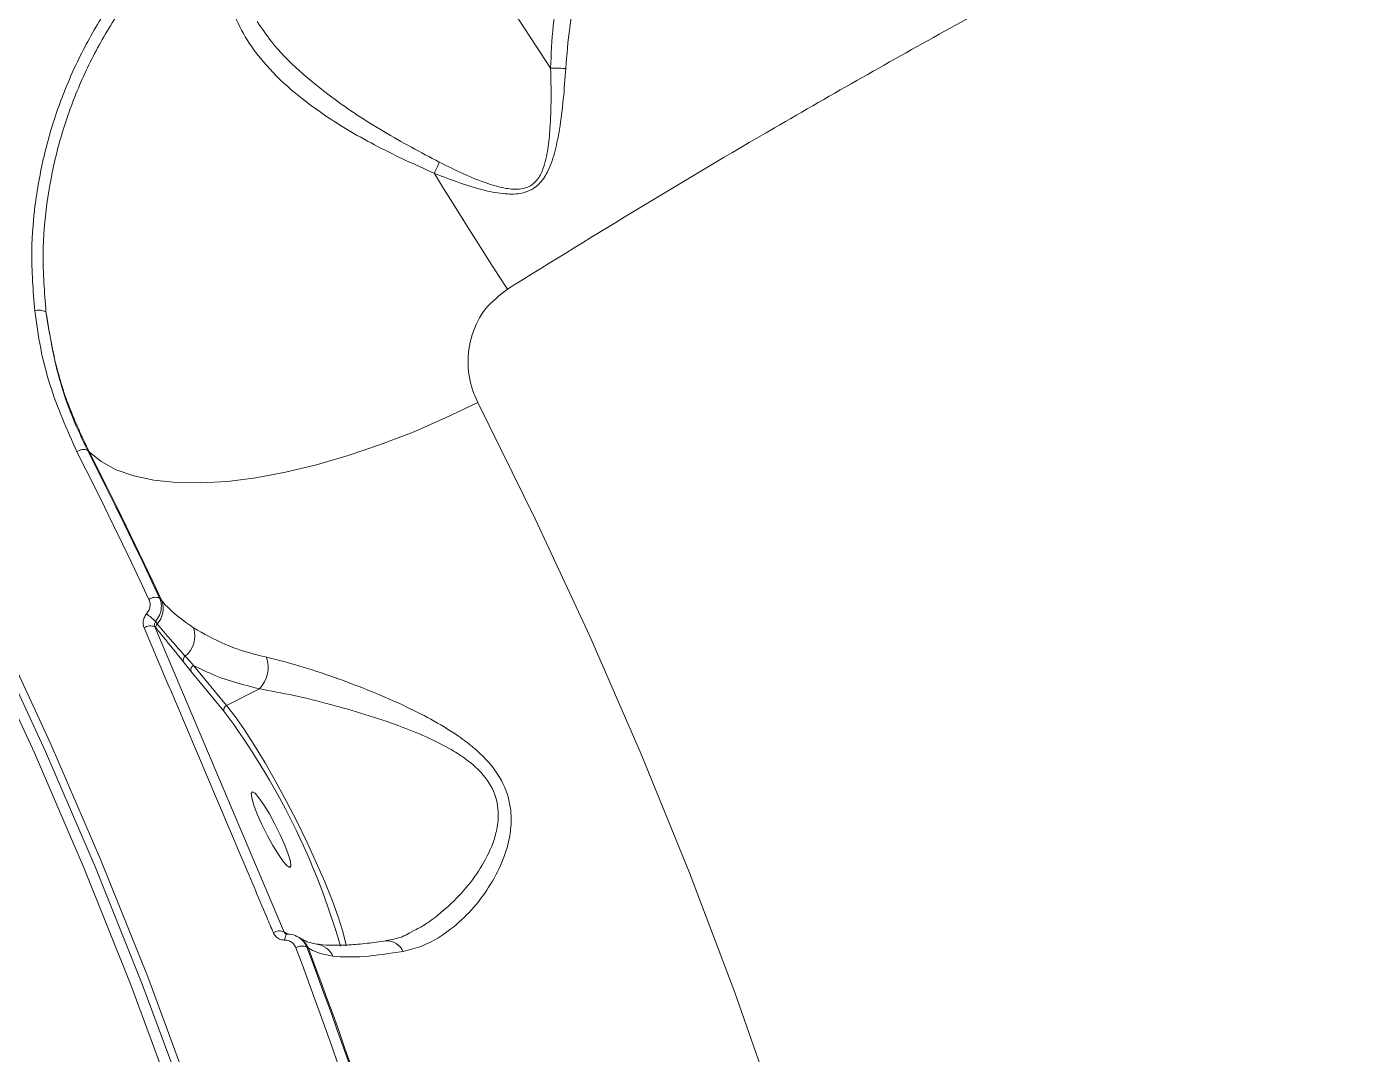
# Model space of a CAD drawing. Header units: millimetres. Extents: x -7151 to 6134, y -5040 to 5562.
# Drawn here: x -214.9 to -74.1, y 2109.2 to 2218.7 of the extents above; entities that cross this region are included whole.
import ezdxf

# ---------------------------------------------------------------- set-up
doc = ezdxf.new("R2010")
doc.units = ezdxf.units.MM
doc.layers.add('DIKOM_ОБЪЕКТ', color=7, linetype='Continuous')

msp = doc.modelspace()

# ---------------------------------------------------------------- linework, layer by layer
at = {"layer": 'DIKOM_ОБЪЕКТ', "color": 7, "linetype": 'Continuous', "lineweight": 15}
for p, q in [((-159.062, 2214.305), (-171.911, 2234.085)), ((-208.224, 2173.444), (-208.405, 2173.615)), ((-200.711, 2157.856), (-200.477, 2157.575)), ((-201.21, 2154.799), (-187.43, 2122.289)), ((-201.082, 2154.644), (-201.21, 2154.799)), ((-197.376, 2150.075), (-198.196, 2151.088)), ((-193.855, 2145.799), (-197.376, 2150.075)), ((-197.091, 2150.692), (-193.57, 2146.417)), ((-190.075, 2148.187), (-193.57, 2146.417)), ((-187.43, 2122.289), (-187.401, 2122.27)), ((-187.401, 2122.27), (-187.054, 2122.057)), ((-187.117, 2122.069), (-187.075, 2122.058)), ((-185.78, 2121.651), (-185.897, 2121.724)), ((-184.861, 2120.575), (-185.021, 2120.674))]:
    msp.add_line(p, q, dxfattribs=at)
at = {"layer": 'DIKOM_ОБЪЕКТ', "color": 7, "linetype": 'Continuous', "lineweight": 15, "flags": 128}
for points in [[(-172.153, 1951.657), (-172.365, 1964.383), (-172.951, 1977.133), (-173.91, 1989.901), (-175.241, 2002.677), (-176.944, 2015.453), (-179.018, 2028.22), (-181.461, 2040.97), (-184.272, 2053.696), (-187.449, 2066.388), (-190.989, 2079.038), (-194.891, 2091.638), (-199.151, 2104.18), (-203.768, 2116.655), (-208.738, 2129.055), (-214.057, 2141.373), (-219.723, 2153.599), (-225.731, 2165.727), (-232.078, 2177.748), (-238.76, 2189.653), (-245.771, 2201.437), (-253.108, 2213.09)], [(-170.869, 1951.349), (-171.082, 1964.105), (-171.669, 1976.886), (-172.63, 1989.684), (-173.964, 2002.49), (-175.672, 2015.297), (-177.75, 2028.094), (-180.199, 2040.875), (-183.017, 2053.631), (-186.201, 2066.353), (-189.749, 2079.033), (-193.661, 2091.663), (-197.931, 2104.235), (-202.559, 2116.74), (-207.541, 2129.17), (-212.873, 2141.516), (-218.552, 2153.772), (-224.575, 2165.929), (-230.937, 2177.978), (-237.634, 2189.912), (-244.663, 2201.723), (-252.017, 2213.404)], [(-251.469, 2214.232), (-244.109, 2202.543), (-237.077, 2190.724), (-230.375, 2178.783), (-224.009, 2166.726), (-217.982, 2154.562), (-212.299, 2142.298), (-206.964, 2129.943), (-201.979, 2117.506), (-197.349, 2104.993), (-193.075, 2092.413), (-189.162, 2079.775), (-185.611, 2067.087), (-182.424, 2054.357), (-179.605, 2041.593), (-177.155, 2028.804), (-175.075, 2015.998), (-173.366, 2003.184), (-172.031, 1990.369), (-171.069, 1977.563), (-170.482, 1964.774), (-170.269, 1952.01)], [(-171.439, 2203.096), (-170.454, 2201.5), (-169.467, 2199.914), (-168.481, 2198.339), (-167.498, 2196.78), (-166.519, 2195.241), (-165.548, 2193.725), (-164.586, 2192.234), (-163.636, 2190.774)], [(-166.8, 2178.693), (-170.239, 2177.042), (-173.71, 2175.54), (-177.182, 2174.199), (-180.624, 2173.032), (-184.003, 2172.05), (-187.29, 2171.262), (-190.453, 2170.674), (-193.465, 2170.292), (-196.297, 2170.121), (-198.925, 2170.16), (-201.323, 2170.41), (-203.47, 2170.868), (-205.347, 2171.531), (-206.936, 2172.393), (-208.224, 2173.444)], [(-166.8, 2178.693), (-160.678, 2166.297), (-154.878, 2153.81), (-149.4, 2141.236), (-144.25, 2128.584), (-139.429, 2115.86), (-134.94, 2103.071), (-130.786, 2090.225), (-126.968, 2077.328), (-123.49, 2064.387), (-120.352, 2051.409), (-117.557, 2038.402), (-115.106, 2025.373), (-113.001, 2012.329), (-111.242, 1999.277)], [(-208.405, 2173.615), (-207.413, 2171.654), (-206.43, 2169.691), (-205.455, 2167.725), (-204.489, 2165.756), (-203.531, 2163.785), (-202.582, 2161.811), (-201.643, 2159.834), (-200.711, 2157.856)], [(-201.85, 2157.714), (-202.779, 2159.689), (-203.717, 2161.66), (-204.664, 2163.63), (-205.619, 2165.597), (-206.583, 2167.561), (-207.556, 2169.523), (-208.537, 2171.482), (-209.527, 2173.439)], [(-200.477, 2157.575), (-201.414, 2159.568), (-202.36, 2161.558), (-203.316, 2163.546), (-204.279, 2165.531), (-205.252, 2167.513), (-206.234, 2169.493), (-207.224, 2171.47), (-208.224, 2173.444)], [(-193.57, 2146.417), (-192.664, 2145.243), (-191.664, 2143.81), (-190.593, 2142.15), (-189.473, 2140.299), (-188.329, 2138.297), (-187.187, 2136.188), (-186.072, 2134.018), (-185.007, 2131.836), (-184.016, 2129.688), (-183.122, 2127.622), (-182.342, 2125.683), (-181.695, 2123.913), (-181.195, 2122.352), (-180.852, 2121.033), (-180.806, 2120.816)], [(-190.3, 2134.849), (-190.669, 2135.816), (-190.889, 2136.571), (-190.942, 2137.052), (-190.825, 2137.221), (-190.546, 2137.065), (-190.129, 2136.594), (-189.606, 2135.849), (-189.021, 2134.889), (-188.421, 2133.791), (-187.854, 2132.646), (-187.367, 2131.545), (-186.998, 2130.578), (-186.778, 2129.823), (-186.725, 2129.341), (-186.842, 2129.172), (-187.121, 2129.329), (-187.538, 2129.799), (-188.061, 2130.544), (-188.646, 2131.505), (-189.246, 2132.602), (-189.813, 2133.748), (-190.3, 2134.849)], [(-187.402, 2121.428), (-187.38, 2121.58), (-187.35, 2121.717), (-187.314, 2121.836), (-187.272, 2121.933), (-187.225, 2122.006), (-187.176, 2122.051), (-187.126, 2122.069), (-187.117, 2122.069)]]:
    msp.add_lwpolyline(points, dxfattribs=at)
at = {"layer": 'DIKOM_ОБЪЕКТ', "color": 7, "linetype": 'Continuous', "lineweight": 15}
for centre, radius, start, end in [((-309.558, 2264.788), 151.27, 335.93167, 336.42603), ((-213.564, 2186.937), 1.589, 62.16062, 106.85906), ((-208.807, 2172.515), 1.171, 69.94485, 127.93535), ((-201.153, 2156.761), 1.181, 68.01709, 126.16207), ((-202.683, 2156.747), 2.356, 316.39183, 20.58169), ((-207.363, 2149.327), 8.641, 44.0937, 52.46475), ((-201.681, 2153.678), 1.215, 67.22449, 124.25995), ((-200.634, 2154.795), 0.473, 136.36205, 198.66507), ((-199.779, 2153.822), 2.818, 309.75519, 17.78748), ((-197.716, 2151.229), 0.5, 121.45716, 196.31625), ((-192.567, 2150.529), 3.419, 316.78707, 17.62469), ((-196.882, 2150.221), 0.515, 113.98191, 196.51833), ((-193.362, 2145.946), 0.515, 113.9047, 196.59553), ((-256.224, 2099.262), 77.818, 16.05035, 36.7285), ((-187.933, 2121.223), 1.179, 64.70521, 124.16211), ((-187.009, 2122.438), 0.427, 203.22077, 238.85576), ((-187.01, 2119.672), 2.331, 22.79085, 58.15433), ((-185.556, 2119.59), 1.208, 63.75629, 121.96504), ((-650.605, 1945.325), 496.39, 13.73257, 20.67885), ((-650.488, 1944.987), 497.519, 13.73264, 20.67869), ((-650.513, 1944.672), 497.769, 13.71685, 20.69438), ((-184.271, 2118.789), 2.227, 24.60585, 81.72363), ((-176.513, 2119.414), 1.932, 24.65435, 93.08385)]:
    msp.add_arc(centre, radius, start, end, dxfattribs=at)
for points, knots in [([(-420.09, 2123.919), (-416.457, 2127.77), (-409.186, 2135.477), (-397.547, 2147.102), (-385.412, 2158.737), (-372.584, 2170.515), (-359.073, 2182.41), (-344.887, 2194.391), (-330.25, 2206.265), (-314.7, 2218.388), (-298.204, 2230.718), (-280.756, 2243.203), (-262.933, 2255.422), (-244.818, 2267.315), (-226.495, 2278.826), (-208.039, 2289.901), (-189.48, 2300.515), (-170.85, 2310.66), (-152.187, 2320.319), (-133.579, 2329.447), (-115.112, 2338), (-96.86, 2345.94), (-78.858, 2353.24), (-61.13, 2359.903), (-43.714, 2365.92), (-26.691, 2371.263), (-10.141, 2375.905), (6.178, 2379.897), (22.186, 2383.175), (37.812, 2385.696), (52.735, 2387.399), (66.866, 2388.243), (80.247, 2388.31), (88.416, 2387.642), (92.498, 2387.309)], [0, 0, 0, 0, 0.0277664, 0.0555663, 0.0833658, 0.1111323, 0.1400374, 0.1689801, 0.1979226, 0.2268277, 0.2586373, 0.2905482, 0.3225098, 0.3544716, 0.3863819, 0.4181914, 0.4498953, 0.4816999, 0.5135555, 0.5454108, 0.5772152, 0.6089191, 0.6405474, 0.672276, 0.7040551, 0.7358343, 0.7675626, 0.7991908, 0.8325939, 0.8660265, 0.8994295, 0.932943, 0.9664864, 1, 1, 1, 1]), ([(-446.954, 2036.825), (-444.845, 2039.588), (-439.161, 2047.031), (-429.129, 2059.322), (-416.675, 2073.692), (-403.229, 2088.307), (-388.812, 2103.124), (-373.449, 2118.095), (-357.479, 2132.891), (-340.97, 2147.465), (-324.001, 2161.776), (-306.297, 2176.057), (-287.888, 2190.256), (-268.823, 2204.322), (-249.52, 2217.944), (-230.053, 2231.085), (-210.494, 2243.722), (-190.525, 2256.059), (-170.2, 2268.041), (-149.581, 2279.615), (-129.123, 2290.527), (-108.892, 2300.755), (-88.948, 2310.293), (-68.966, 2319.295), (-49.016, 2327.708), (-29.169, 2335.485), (-9.861, 2342.458), (8.852, 2348.619), (26.933, 2353.982), (44.675, 2358.635), (62.001, 2362.53), (78.84, 2365.635), (94.142, 2367.785), (107.983, 2369.115), (120.46, 2369.76), (132.376, 2369.795), (143.688, 2369.21), (154.278, 2368.014), (164.096, 2366.217), (172.244, 2364.126), (176.952, 2362.477), (178.869, 2361.805)], [0, 0, 0, 0, 0.01565226, 0.04216821, 0.06870456, 0.09522035, 0.1225065, 0.14981457, 0.17710085, 0.20361671, 0.23015307, 0.25666881, 0.28395493, 0.31126326, 0.33854925, 0.36506512, 0.39160119, 0.41811705, 0.44540335, 0.47271155, 0.49999758, 0.52651341, 0.55304974, 0.57956567, 0.60685169, 0.6341598, 0.66144598, 0.68796179, 0.71449806, 0.74101385, 0.76829978, 0.79560821, 0.82289417, 0.84597237, 0.86907736, 0.89218249, 0.91550648, 0.9388305, 0.96156391, 0.98434868, 1, 1, 1, 1]), ([(198.964, 2350.064), (198.062, 2350.768), (194.749, 2353.356), (187.895, 2356.997), (178.535, 2360.938), (168.193, 2363.984), (157.03, 2366.223), (144.842, 2367.674), (131.632, 2368.305), (117.423, 2368.089), (102.701, 2367.046), (87.568, 2365.233), (72.125, 2362.721), (55.939, 2359.449), (39.035, 2355.397), (21.45, 2350.561), (3.324, 2344.97), (-15.297, 2338.628), (-34.356, 2331.552), (-53.921, 2323.71), (-73.944, 2315.095), (-94.366, 2305.72), (-114.736, 2295.791), (-134.985, 2285.356), (-155.05, 2274.471), (-175.257, 2262.959), (-195.543, 2250.835), (-215.828, 2238.12), (-234.501, 2225.903), (-246.266, 2217.81), (-251.469, 2214.232)], [0, 0, 0, 0, 0.0140766, 0.0516775, 0.089248, 0.1257579, 0.1622958, 0.1988057, 0.2363761, 0.2739772, 0.3115476, 0.3467429, 0.3819632, 0.4171586, 0.4533005, 0.4894697, 0.5256114, 0.5621214, 0.5986595, 0.6351697, 0.67274, 0.7103412, 0.7479116, 0.7844216, 0.8209595, 0.8574694, 0.8950401, 0.9326413, 0.9702116, 1, 1, 1, 1]), ([(210.184, 2268.039), (209.642, 2269.041), (207.839, 2272.368), (203.729, 2277.25), (197.922, 2282.693), (191.169, 2287.367), (183.434, 2291.396), (174.683, 2294.726), (164.927, 2297.331), (154.378, 2299.152), (143.09, 2300.201), (131.133, 2300.507), (118.315, 2300.074), (104.645, 2298.871), (90.151, 2296.883), (75.144, 2294.153), (59.687, 2290.706), (43.851, 2286.581), (27.387, 2281.714), (10.327, 2276.09), (-7.282, 2269.709), (-25.069, 2262.705), (-42.968, 2255.116), (-60.915, 2246.988), (-79.185, 2238.197), (-97.727, 2228.743), (-116.482, 2218.647), (-133.738, 2208.855), (-149.468, 2199.552), (-158.91, 2193.701), (-163.636, 2190.774)], [0, 0, 0, 0, 0.0161442, 0.0536236, 0.0900464, 0.1264971, 0.1629199, 0.2003996, 0.2379097, 0.2753895, 0.3118388, 0.348316, 0.3847652, 0.4222706, 0.4598059, 0.497311, 0.5338203, 0.5703573, 0.6068668, 0.6444315, 0.6820268, 0.7195915, 0.7561916, 0.7928201, 0.8294208, 0.8670767, 0.9047633, 0.9424195, 0.9711828, 1, 1, 1, 1]), ([(-128.942, 2270.106), (-130.376, 2268.617), (-133.244, 2265.639), (-137.277, 2260.787), (-141.099, 2255.667), (-145.137, 2249.542), (-148.534, 2243.519), (-151.311, 2237.682), (-153.268, 2232.919), (-154.96, 2227.989), (-156.219, 2223.2), (-157.093, 2218.618), (-157.321, 2215.727), (-157.436, 2214.275)], [0, 0, 0, 0, 0.10076088, 0.20152481, 0.30379138, 0.40605462, 0.54902247, 0.62794164, 0.70684856, 0.78729316, 0.86770779, 0.93355707, 1, 1, 1, 1]), ([(-159.062, 2214.305), (-158.99, 2215.805), (-158.846, 2218.807), (-158.007, 2224.134), (-156.536, 2230.219), (-154.235, 2236.924), (-151.138, 2244.111), (-146.885, 2252.124), (-141.306, 2260.766), (-136.776, 2266.174), (-134.511, 2268.879)], [0, 0, 0, 0, 0.0717661, 0.1435706, 0.2576782, 0.3721863, 0.4865191, 0.6397319, 0.8198589, 1, 1, 1, 1]), ([(-214.025, 2188.458), (-214.188, 2190.57), (-214.488, 2194.465), (-213.996, 2200.23), (-212.968, 2205.614), (-211.331, 2210.886), (-209.1, 2215.965), (-206.318, 2220.791), (-203.016, 2225.314), (-199.205, 2229.448), (-194.982, 2233.198), (-191.845, 2235.293), (-190.279, 2236.339)], [0, 0, 0, 0, 0.1166833, 0.2150844, 0.3137997, 0.4122019, 0.5100618, 0.608228, 0.7060846, 0.803956, 0.9021327, 1, 1, 1, 1]), ([(-189.635, 2235.248), (-191.167, 2234.224), (-194.235, 2232.174), (-198.365, 2228.503), (-202.091, 2224.456), (-205.318, 2220.026), (-208.035, 2215.299), (-210.213, 2210.323), (-211.809, 2205.157), (-212.808, 2199.88), (-213.282, 2194.23), (-212.984, 2190.413), (-212.822, 2188.342)], [0, 0, 0, 0, 0.0977723, 0.1958568, 0.2936333, 0.391457, 0.4895937, 0.5874259, 0.6858946, 0.7846821, 0.8831557, 1, 1, 1, 1]), ([(-171.439, 2203.096), (-173.461, 2204.012), (-176.527, 2205.4), (-180.395, 2207.546), (-183.541, 2209.519), (-186.766, 2211.949), (-189.597, 2214.745), (-191.691, 2217.637), (-192.976, 2220.359), (-193.609, 2223.084), (-193.713, 2226.004), (-193.083, 2228.056), (-192.726, 2229.218)], [0, 0, 0, 0, 0.1589006, 0.2409098, 0.3228917, 0.4352734, 0.55056, 0.6428576, 0.7376543, 0.8155025, 0.8955084, 1, 1, 1, 1]), ([(-190.309, 2219.264), (-189.825, 2218.545), (-188.579, 2216.693), (-185.879, 2213.989), (-181.906, 2210.75), (-176.878, 2207.464), (-172.902, 2205.349), (-170.912, 2204.29)], [0, 0, 0, 0, 0.1150994, 0.2966395, 0.4783764, 0.7390072, 1, 1, 1, 1]), ([(-157.436, 2214.275), (-157.592, 2212.093), (-157.804, 2209.143), (-158.531, 2205.522), (-159.153, 2203.57), (-160.028, 2202.138), (-161.026, 2201.328), (-162.311, 2200.881), (-164.027, 2200.862), (-167.198, 2201.453), (-169.659, 2202.407), (-171.439, 2203.096)], [0, 0, 0, 0, 0.2657912, 0.3593853, 0.4543064, 0.5177512, 0.5632846, 0.6085773, 0.6803165, 0.7688681, 1, 1, 1, 1]), ([(-170.912, 2204.29), (-169.239, 2203.464), (-166.942, 2202.33), (-163.976, 2201.471), (-162.401, 2201.332), (-161.232, 2201.675), (-160.369, 2202.427), (-159.703, 2203.804), (-159.311, 2205.688), (-158.965, 2209.249), (-158.984, 2212.149), (-159.053, 2214.295), (-159.053, 2214.298)], [0, 0, 0, 0, 0.2369976, 0.325293, 0.3938463, 0.4351688, 0.4764928, 0.5364961, 0.6300013, 0.7257618, 0.9996853, 1, 1, 1, 1]), ([(-159.053, 2214.298), (-159.054, 2214.298), (-159.056, 2214.298), (-159.059, 2214.301), (-159.061, 2214.304), (-159.062, 2214.305)], [0, 0, 0, 0, 0.2335419, 0.5580755, 1, 1, 1, 1]), ([(-157.436, 2214.275), (-157.48, 2214.276), (-157.758, 2214.283), (-158.333, 2214.295), (-158.799, 2214.297), (-159.053, 2214.298)], [0, 0, 0, 0, 0.0794279, 0.4972495, 1, 1, 1, 1]), ([(-163.636, 2190.774), (-164.465, 2190.124), (-166.151, 2188.804), (-167.586, 2185.896), (-168.016, 2182.741), (-167.543, 2180.287), (-166.949, 2179.014), (-166.8, 2178.693)], [0, 0, 0, 0, 0.2187064, 0.4447916, 0.679409, 0.9191921, 1, 1, 1, 1]), ([(-209.527, 2173.439), (-210.575, 2175.784), (-212.161, 2179.338), (-213.451, 2184.458), (-213.834, 2187.124), (-214.025, 2188.458)], [0, 0, 0, 0, 0.4927653, 0.7463814, 1, 1, 1, 1]), ([(-208.224, 2173.444), (-208.974, 2175.037), (-210.45, 2178.17), (-211.989, 2183.179), (-212.543, 2186.614), (-212.822, 2188.342)], [0, 0, 0, 0, 0.3395454, 0.6677571, 1, 1, 1, 1]), ([(-212.822, 2188.342), (-212.4, 2185.81), (-211.762, 2181.976), (-210.065, 2177.119), (-208.959, 2174.783), (-208.405, 2173.615)], [0, 0, 0, 0, 0.4928143, 0.746401, 1, 1, 1, 1]), ([(-202.099, 2156.179), (-202.002, 2156.316), (-201.809, 2156.59), (-201.705, 2157.074), (-201.743, 2157.456), (-201.826, 2157.656), (-201.85, 2157.714)], [0, 0, 0, 0, 0.29274244, 0.58510566, 0.87893343, 1, 1, 1, 1]), ([(-200.711, 2157.856), (-200.673, 2157.761), (-200.542, 2157.436), (-200.491, 2156.812), (-200.672, 2156.019), (-200.995, 2155.567), (-201.157, 2155.34)], [0, 0, 0, 0, 0.1209587, 0.4144862, 0.7069368, 1, 1, 1, 1]), ([(-200.477, 2157.575), (-200.367, 2157.445), (-199.43, 2156.343), (-198.19, 2155.461), (-197.096, 2154.683)], [0, 0, 0, 0, 0.1178632, 1, 1, 1, 1]), ([(-202.365, 2154.683), (-202.382, 2154.728), (-202.455, 2154.917), (-202.492, 2155.284), (-202.388, 2155.768), (-202.195, 2156.042), (-202.099, 2156.179)], [0, 0, 0, 0, 0.096452, 0.3986566, 0.6990826, 1, 1, 1, 1]), ([(-201.157, 2155.34), (-201.188, 2155.292), (-201.25, 2155.196), (-201.272, 2155.021), (-201.249, 2154.887), (-201.218, 2154.816), (-201.21, 2154.799)], [0, 0, 0, 0, 0.29298009, 0.5922988, 0.90065804, 1, 1, 1, 1]), ([(-201.157, 2155.34), (-201.142, 2155.322), (-201.082, 2155.249), (-201.022, 2155.176), (-200.977, 2155.122)], [0, 0, 0, 0, 0.2499113, 1, 1, 1, 1]), ([(-188.595, 2122.199), (-188.827, 2122.75), (-189.987, 2125.507), (-194.534, 2136.286), (-198.923, 2146.598), (-202.365, 2154.683)], [0, 0, 0, 0, 0.0512222, 0.2561253, 1, 1, 1, 1]), ([(-198.196, 2151.088), (-198.91, 2151.975), (-199.88, 2153.18), (-200.831, 2154.337), (-201.082, 2154.644)], [0, 0, 0, 0, 0.7353068, 1, 1, 1, 1]), ([(-200.977, 2155.122), (-200.86, 2154.98), (-200.275, 2154.274), (-199.293, 2153.128), (-198.381, 2152.108), (-197.977, 2151.656)], [0, 0, 0, 0, 0.1222867, 0.6114119, 1, 1, 1, 1]), ([(-197.096, 2154.683), (-196.009, 2154.064), (-194, 2152.919), (-191.211, 2152.014), (-189.654, 2151.646), (-189.308, 2151.564)], [0, 0, 0, 0, 0.4786916, 0.8843634, 1, 1, 1, 1]), ([(-197.977, 2151.656), (-197.848, 2151.513), (-197.552, 2151.184), (-197.258, 2150.87), (-197.091, 2150.692)], [0, 0, 0, 0, 0.4352793, 1, 1, 1, 1]), ([(-189.308, 2151.564), (-188.194, 2151.284), (-185.921, 2150.713), (-183.222, 2149.814), (-180.599, 2148.875), (-178.055, 2147.906), (-174.603, 2146.403), (-171.42, 2144.783), (-168.962, 2143.273), (-167.028, 2141.774), (-165.311, 2140.098), (-163.786, 2137.801), (-163.189, 2135.219), (-163.282, 2132.998), (-163.772, 2130.759), (-164.825, 2128.285), (-166.488, 2125.726), (-168.51, 2123.489), (-170.635, 2121.842), (-172.736, 2120.716), (-174.08, 2120.386), (-174.757, 2120.22)], [0, 0, 0, 0, 0.0713184, 0.1455321, 0.1511418, 0.2166812, 0.2835489, 0.3372069, 0.3918185, 0.4251654, 0.4591148, 0.5134569, 0.5679402, 0.6040732, 0.6411264, 0.702245, 0.7649107, 0.830237, 0.8968695, 0.9479879, 1, 1, 1, 1]), ([(-190.075, 2148.187), (-191.686, 2148.602), (-194.244, 2149.261), (-196.322, 2150.305), (-197.091, 2150.692)], [0, 0, 0, 0, 0.6298849, 1, 1, 1, 1]), ([(-173.842, 2122.336), (-173.626, 2122.436), (-172.559, 2122.931), (-170.739, 2124.281), (-168.549, 2126.33), (-166.676, 2128.722), (-165.435, 2130.974), (-164.768, 2133.043), (-164.514, 2135.028), (-164.957, 2137.355), (-166.387, 2139.327), (-168.024, 2140.707), (-169.9, 2141.922), (-172.319, 2143.12), (-175.437, 2144.362), (-178.864, 2145.503), (-182.628, 2146.577), (-186.495, 2147.54), (-188.869, 2147.969), (-190.075, 2148.187)], [0, 0, 0, 0, 0.01860271, 0.0920902, 0.16689215, 0.23433508, 0.30314115, 0.34132212, 0.38044725, 0.43603709, 0.49155024, 0.5266564, 0.56265429, 0.62148058, 0.68150793, 0.75515854, 0.830086, 0.91363769, 1, 1, 1, 1]), ([(-187.402, 2121.428), (-187.43, 2121.429), (-187.621, 2121.433), (-187.965, 2121.519), (-188.366, 2121.786), (-188.519, 2122.061), (-188.595, 2122.199)], [0, 0, 0, 0, 0.0524836, 0.3650296, 0.6827687, 1, 1, 1, 1]), ([(-187.43, 2122.289), (-187.413, 2122.246), (-187.385, 2122.178), (-187.319, 2122.138), (-187.295, 2122.124)], [0, 0, 0, 0, 0.643144, 1, 1, 1, 1]), ([(-187.117, 2122.073), (-187.144, 2122.074), (-187.222, 2122.075), (-187.276, 2122.096), (-187.296, 2122.117), (-187.297, 2122.119)], [0, 0, 0, 0, 0.3261478, 0.9444056, 1, 1, 1, 1]), ([(-187.075, 2122.058), (-187.002, 2122.056), (-186.656, 2122.043), (-186.059, 2121.867), (-185.396, 2121.389), (-185.146, 2120.912), (-185.021, 2120.674)], [0, 0, 0, 0, 0.081441, 0.3858353, 0.6937485, 1, 1, 1, 1]), ([(-183.945, 2121.006), (-184.221, 2121.052), (-184.788, 2121.146), (-185.461, 2121.461), (-185.686, 2121.6), (-185.755, 2121.643)], [0, 0, 0, 0, 0.3974808, 0.8163363, 1, 1, 1, 1]), ([(-173.836, 2122.309), (-173.926, 2122.256), (-174.529, 2121.894), (-175.469, 2121.554), (-176.304, 2121.422), (-176.623, 2121.372)], [0, 0, 0, 0, 0.0977145, 0.6550931, 1, 1, 1, 1]), ([(-186.195, 2120.615), (-186.266, 2120.755), (-186.408, 2121.036), (-186.797, 2121.317), (-187.152, 2121.421), (-187.359, 2121.427), (-187.402, 2121.428)], [0, 0, 0, 0, 0.3077737, 0.6159773, 0.919128, 1, 1, 1, 1]), ([(-182.245, 2119.716), (-182.705, 2119.801), (-183.626, 2119.97), (-184.431, 2120.335), (-184.791, 2120.535), (-184.861, 2120.575)], [0, 0, 0, 0, 0.4438984, 0.8911167, 1, 1, 1, 1]), ([(-176.621, 2121.355), (-177.285, 2121.256), (-178.693, 2121.047), (-180.57, 2120.893), (-182.247, 2120.86), (-183.362, 2120.91), (-183.809, 2120.988), (-183.901, 2121.005)], [0, 0, 0, 0, 0.2172526, 0.4606593, 0.7017152, 0.9387296, 1, 1, 1, 1]), ([(-174.757, 2120.22), (-176.192, 2120.004), (-179.103, 2119.566), (-181.29, 2119.619), (-182.24, 2119.715), (-182.245, 2119.716)], [0, 0, 0, 0, 0.4913848, 0.9970651, 1, 1, 1, 1])]:
    msp.add_open_spline(points, degree=3, knots=knots, dxfattribs=at)

doc.saveas('drawing.dxf')
